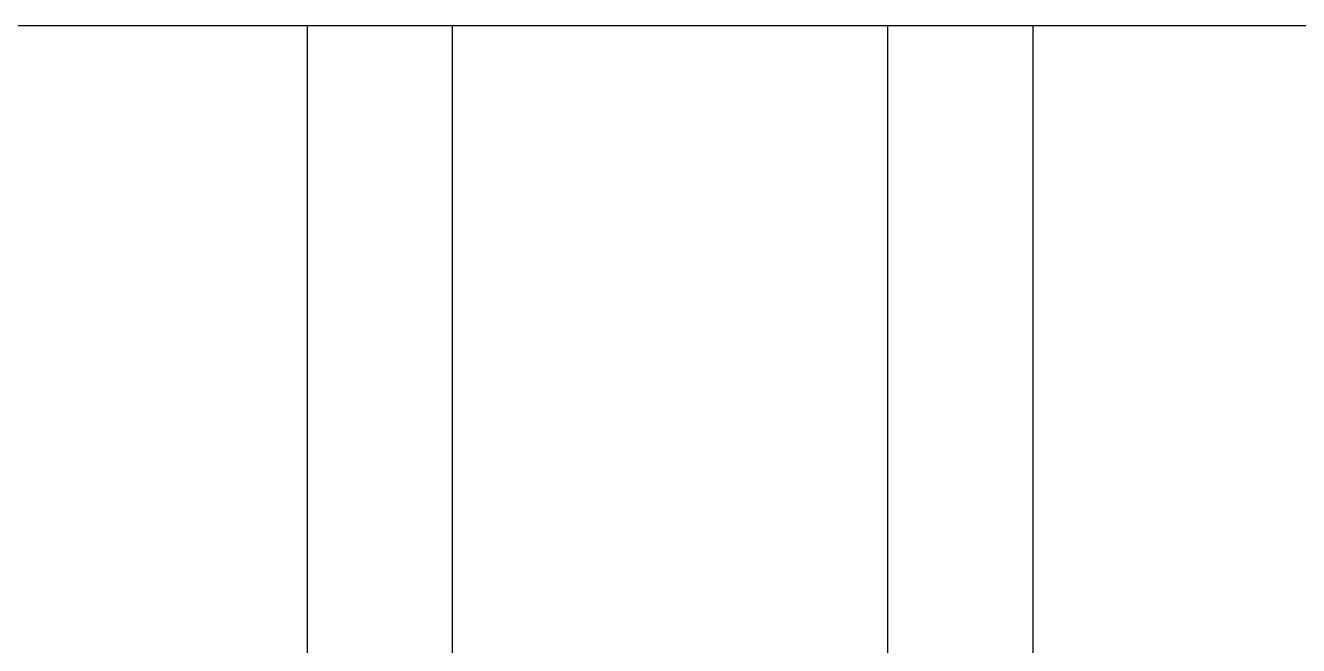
# Model space of a CAD drawing. Extents: x 396092 to 455492, y 17293 to 132793.
# Drawn here: x 416269.8 to 416620.7, y 46054.7 to 46225.8 of the extents above; entities that cross this region are included whole.
import ezdxf

# ---------------------------------------------------------------- set-up
doc = ezdxf.new("R2010")
doc.units = 0
doc.header["$LTSCALE"] = 1000
doc.header["$MEASUREMENT"] = 0
doc.layers.add('MU', color=34, linetype='Continuous')

msp = doc.modelspace()

# ---------------------------------------------------------------- linework, layer by layer
at = {"layer": 'MU', "color": 37}
for p, q in [((416217.48, 46225.76), (416337.48, 46225.76)), ((416337.48, 46225.76), (416377.48, 46225.76)), ((416347.48, 45708.54), (416347.48, 46225.76)), ((416377.48, 46225.76), (416497.48, 46225.76)), ((416387.48, 45726.53), (416387.48, 46225.76)), ((416497.48, 46225.76), (416537.48, 46225.76)), ((416507.48, 45773.21), (416507.48, 46225.76)), ((416537.48, 46225.76), (416657.48, 46225.76)), ((416547.48, 45785.14), (416547.48, 46225.76))]:
    msp.add_line(p, q, dxfattribs=at)

doc.saveas('drawing.dxf')
